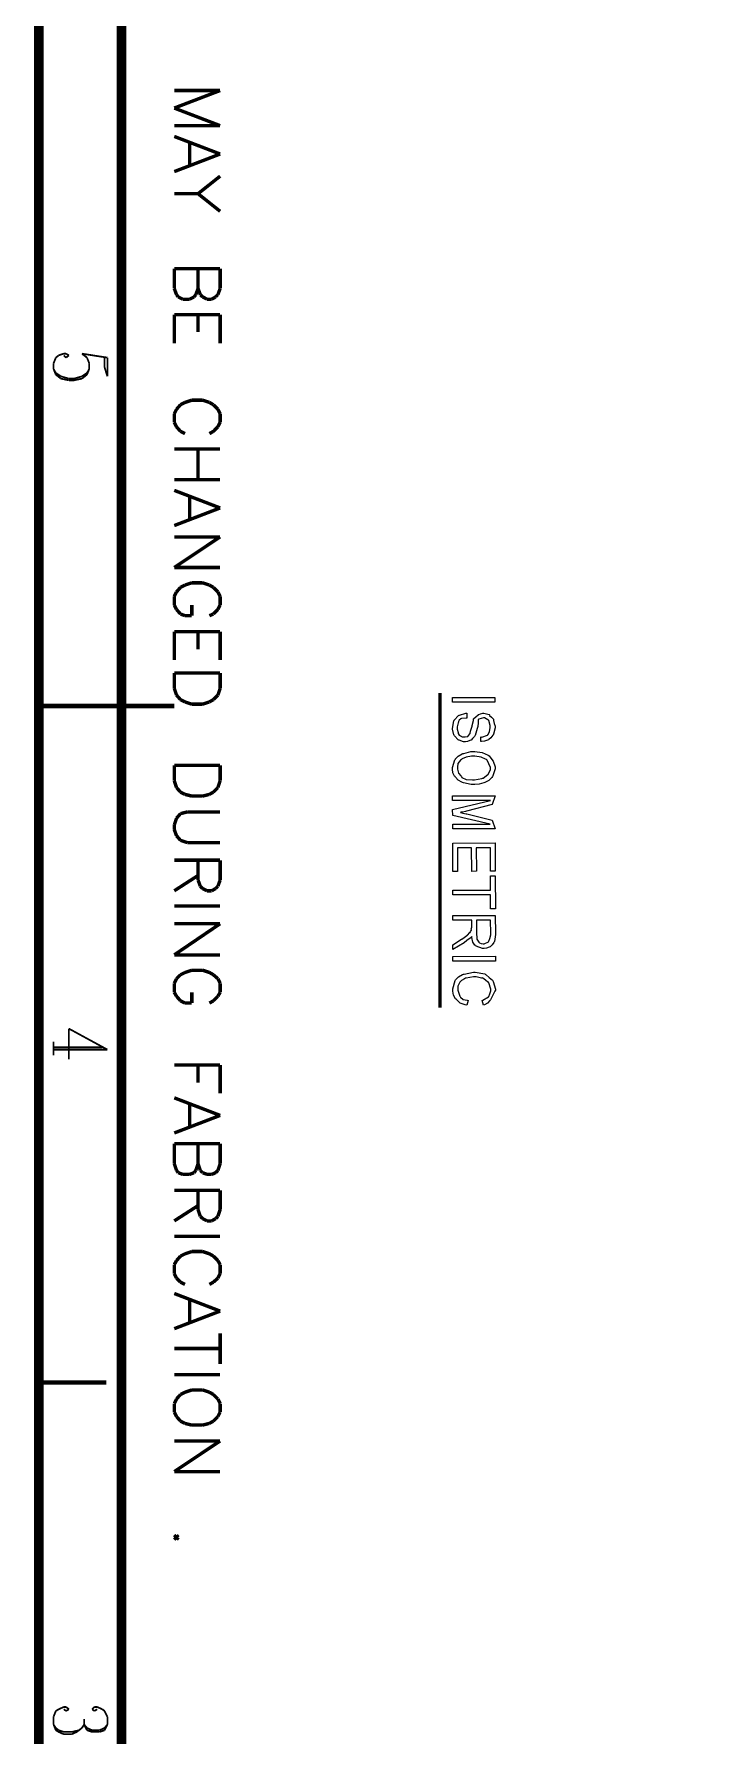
# Model space of a CAD drawing. Extents: x 0.1 to 11.6, y 0.3 to 16.2.
# Drawn here: x 0.14 to 2.09, y 5.24 to 10.24 of the extents above; entities that cross this region are included whole.
import ezdxf

# ---------------------------------------------------------------- set-up
doc = ezdxf.new("R2010")
doc.units = 0
doc.header["$MEASUREMENT"] = 0

msp = doc.modelspace()

# ---------------------------------------------------------------- linework, layer by layer
at = {"color": 0}
for points, const_width in [([(0.155003, 0.310004), (0.155003, 16.22)], 0.028333), ([(0.398329, 0.533311), (0.398329, 16.02)], 0.028333), ([(0.688314, 10.0733), (0.553331, 10.0733)], 0.01), ([(0.688314, 10.0733), (0.553331, 10.0217)], 0.01), ([(0.688314, 9.97), (0.553331, 10.0217)], 0.01), ([(0.688314, 9.97), (0.553331, 9.97)], 0.01), ([(0.688314, 9.88667), (0.553331, 9.93832)], 0.01), ([(0.598307, 9.91835), (0.598307, 9.85499)], 0.01), ([(0.688314, 9.88667), (0.553331, 9.83501)], 0.01), ([(0.688314, 9.82167), (0.623318, 9.77001)], 0.01), ([(0.623318, 9.77001), (0.553331, 9.77001)], 0.01), ([(0.688314, 9.71832), (0.623318, 9.77001)], 0.01), ([(0.688314, 9.55003), (0.553331, 9.55003)], 0.01), ([(0.553331, 9.49164), (0.553331, 9.55003)], 0.01), ([(0.623318, 9.55003), (0.623318, 9.49164)], 0.01), ([(0.688314, 9.55003), (0.688314, 9.49164)], 0.01), ([(0.560004, 9.47331), (0.553331, 9.49164)], 0.01), ([(0.564996, 9.46669), (0.560004, 9.47331)], 0.01), ([(0.578342, 9.46001), (0.564996, 9.46669)], 0.01), ([(0.598307, 9.46001), (0.578342, 9.46001)], 0.01), ([(0.611654, 9.46669), (0.598307, 9.46001)], 0.01), ([(0.616644, 9.47331), (0.611654, 9.46669)], 0.01), ([(0.623318, 9.49164), (0.616644, 9.47331)], 0.01), ([(0.629992, 9.47331), (0.623318, 9.49164)], 0.01), ([(0.636664, 9.46669), (0.629992, 9.47331)], 0.01), ([(0.650011, 9.46001), (0.636664, 9.46669)], 0.01), ([(0.663357, 9.46001), (0.650011, 9.46001)], 0.01), ([(0.675022, 9.46669), (0.663357, 9.46001)], 0.01), ([(0.68164, 9.47331), (0.675022, 9.46669)], 0.01), ([(0.688314, 9.49164), (0.68164, 9.47331)], 0.01), ([(0.688314, 9.41499), (0.553331, 9.41499)], 0.01), ([(0.553331, 9.41499), (0.553331, 9.33003)], 0.01), ([(0.623318, 9.41499), (0.623318, 9.36333)], 0.01), ([(0.688314, 9.41499), (0.688314, 9.33003)], 0.01), ([(0.213325, 9.29497), (0.228353, 9.30003)], 0.005208), ([(0.228353, 9.30003), (0.235026, 9.30003)], 0.005208), ([(0.235026, 9.30003), (0.243326, 9.29497)], 0.005208), ([(0.356663, 9.28836), (0.281685, 9.30003)], 0.005208), ([(0.281685, 9.30003), (0.296658, 9.28836)], 0.005208), ([(0.198351, 9.27165), (0.205024, 9.28836)], 0.005208), ([(0.198351, 9.25499), (0.198351, 9.27165)], 0.005208), ([(0.205024, 9.23833), (0.198351, 9.25499)], 0.005208), ([(0.205024, 9.24333), (0.198351, 9.25499)], 0.005208), ([(0.205024, 9.28836), (0.213325, 9.29497)], 0.005208), ([(0.235026, 9.28836), (0.228353, 9.29497)], 0.005208), ([(0.243326, 9.29497), (0.235026, 9.28836)], 0.005208), ([(0.296658, 9.28836), (0.303331, 9.27165)], 0.005208), ([(0.303331, 9.25499), (0.296658, 9.23833)], 0.005208), ([(0.303331, 9.25499), (0.296658, 9.24333)], 0.005208), ([(0.303331, 9.27165), (0.303331, 9.25499)], 0.005208), ([(0.348307, 9.28836), (0.348307, 9.25999)], 0.005208), ([(0.348307, 9.25999), (0.356663, 9.23335)], 0.005208), ([(0.356663, 9.28836), (0.356663, 9.23335)], 0.005208), ([(0.219997, 9.23335), (0.205024, 9.24333)], 0.005208), ([(0.219997, 9.22667), (0.205024, 9.23833)], 0.005208), ([(0.243326, 9.22667), (0.219997, 9.23335)], 0.005208), ([(0.243326, 9.22168), (0.219997, 9.22667)], 0.005208), ([(0.258356, 9.22667), (0.243326, 9.22667)], 0.005208), ([(0.258356, 9.22168), (0.243326, 9.22168)], 0.005208), ([(0.281685, 9.23335), (0.258356, 9.22667)], 0.005208), ([(0.281685, 9.22667), (0.258356, 9.22168)], 0.005208), ([(0.296658, 9.24333), (0.281685, 9.23335)], 0.005208), ([(0.296658, 9.23833), (0.281685, 9.22667)], 0.005208), ([(0.571669, 9.15001), (0.560004, 9.13667)], 0.01), ([(0.585015, 9.15668), (0.571669, 9.15001)], 0.01), ([(0.604981, 9.16336), (0.585015, 9.15668)], 0.01), ([(0.636664, 9.16336), (0.604981, 9.16336)], 0.01), ([(0.656685, 9.15668), (0.636664, 9.16336)], 0.01), ([(0.668349, 9.15001), (0.656685, 9.15668)], 0.01), ([(0.68164, 9.13667), (0.668349, 9.15001)], 0.01), ([(0.560004, 9.13667), (0.553331, 9.12332)], 0.01), ([(0.553331, 9.12332), (0.553331, 9.09831)], 0.01), ([(0.553331, 9.09831), (0.560004, 9.08501)], 0.01), ([(0.688314, 9.12332), (0.68164, 9.13667)], 0.01), ([(0.68164, 9.08501), (0.688314, 9.09831)], 0.01), ([(0.688314, 9.09831), (0.688314, 9.12332)], 0.01), ([(0.560004, 9.08501), (0.571669, 9.07167)], 0.01), ([(0.571669, 9.07167), (0.585015, 9.065)], 0.01), ([(0.656685, 9.065), (0.668349, 9.07167)], 0.01), ([(0.668349, 9.07167), (0.68164, 9.08501)], 0.01), ([(0.688314, 9.02001), (0.553331, 9.02001)], 0.01), ([(0.623318, 9.02001), (0.623318, 8.93001)], 0.01), ([(0.688314, 8.93001), (0.553331, 8.93001)], 0.01), ([(0.688314, 8.84668), (0.553331, 8.89833)], 0.01), ([(0.598307, 8.87831), (0.598307, 8.81332)], 0.01), ([(0.688314, 8.84668), (0.553331, 8.79497)], 0.01), ([(0.688314, 8.76167), (0.553331, 8.76167)], 0.01), ([(0.688314, 8.76167), (0.553331, 8.67165)], 0.01), ([(0.688314, 8.67165), (0.553331, 8.67165)], 0.01), ([(0.560004, 8.59999), (0.553331, 8.58664)], 0.01), ([(0.571669, 8.61333), (0.560004, 8.59999)], 0.01), ([(0.585015, 8.62001), (0.571669, 8.61333)], 0.01), ([(0.604981, 8.62668), (0.585015, 8.62001)], 0.01), ([(0.636664, 8.62668), (0.604981, 8.62668)], 0.01), ([(0.656685, 8.62001), (0.636664, 8.62668)], 0.01), ([(0.668349, 8.61333), (0.656685, 8.62001)], 0.01), ([(0.68164, 8.59999), (0.668349, 8.61333)], 0.01), ([(0.688314, 8.58664), (0.68164, 8.59999)], 0.01), ([(0.553331, 8.58664), (0.553331, 8.56168)], 0.01), ([(0.553331, 8.56168), (0.560004, 8.54833)], 0.01), ([(0.560004, 8.54833), (0.571669, 8.535)], 0.01), ([(0.604981, 8.56168), (0.604981, 8.53)], 0.01), ([(0.668349, 8.535), (0.68164, 8.54833)], 0.01), ([(0.68164, 8.54833), (0.688314, 8.56168)], 0.01), ([(0.688314, 8.56168), (0.688314, 8.58664)], 0.01), ([(0.571669, 8.535), (0.585015, 8.53)], 0.01), ([(0.585015, 8.53), (0.604981, 8.53)], 0.01), ([(0.656685, 8.53), (0.668349, 8.535)], 0.01), ([(0.688314, 8.48335), (0.553331, 8.48335)], 0.01), ([(0.553331, 8.48335), (0.553331, 8.40001)], 0.01), ([(0.623318, 8.48335), (0.623318, 8.43164)], 0.01), ([(0.688314, 8.48335), (0.688314, 8.40001)], 0.01), ([(0.688314, 8.36165), (0.553331, 8.36165)], 0.01), ([(0.553331, 8.31668), (0.553331, 8.36165)], 0.01), ([(0.688314, 8.36165), (0.688314, 8.31668)], 0.01), ([(0.560004, 8.29665), (0.553331, 8.31668)], 0.01), ([(0.688314, 8.31668), (0.68164, 8.29665)], 0.01), ([(1.33502, 8.30333), (1.33502, 7.37831)], 0.01), ([(0.353353, 8.26497), (0.155003, 8.26497)], 0.013333), ([(0.155003, 8.26497), (0.553331, 8.26497)], 0.013333), ([(0.571669, 8.28331), (0.560004, 8.29665)], 0.01), ([(0.585015, 8.27669), (0.571669, 8.28331)], 0.01), ([(0.604981, 8.27001), (0.585015, 8.27669)], 0.01), ([(0.636664, 8.27001), (0.604981, 8.27001)], 0.01), ([(0.656685, 8.27669), (0.636664, 8.27001)], 0.01), ([(0.668349, 8.28331), (0.656685, 8.27669)], 0.01), ([(0.68164, 8.29665), (0.668349, 8.28331)], 0.01), ([(0.688314, 8.09), (0.553331, 8.09)], 0.01), ([(0.553331, 8.04497), (0.553331, 8.09)], 0.01), ([(0.688314, 8.09), (0.688314, 8.04497)], 0.01), ([(0.560004, 8.02501), (0.553331, 8.04497)], 0.01), ([(0.571669, 8.01167), (0.560004, 8.02501)], 0.01), ([(0.585015, 8.00499), (0.571669, 8.01167)], 0.01), ([(0.604981, 8), (0.585015, 8.00499)], 0.01), ([(0.636664, 8), (0.604981, 8)], 0.01), ([(0.656685, 8.00499), (0.636664, 8)], 0.01), ([(0.668349, 8.01167), (0.656685, 8.00499)], 0.01), ([(0.68164, 8.02501), (0.668349, 8.01167)], 0.01), ([(0.688314, 8.04497), (0.68164, 8.02501)], 0.01), ([(0.571669, 7.94835), (0.560004, 7.935)], 0.01), ([(0.591689, 7.95335), (0.571669, 7.94835)], 0.01), ([(0.688314, 7.95335), (0.591689, 7.95335)], 0.01), ([(0.560004, 7.935), (0.553331, 7.91499)], 0.01), ([(0.553331, 7.91499), (0.553331, 7.90169)], 0.01), ([(0.553331, 7.90169), (0.560004, 7.88336)], 0.01), ([(0.560004, 7.88336), (0.571669, 7.87001)], 0.01), ([(0.571669, 7.87001), (0.591689, 7.86333)], 0.01), ([(0.591689, 7.86333), (0.688314, 7.86333)], 0.01), ([(0.688314, 7.81168), (0.553331, 7.81168)], 0.01), ([(0.623318, 7.75331), (0.623318, 7.81168)], 0.01), ([(0.688314, 7.81168), (0.688314, 7.75331)], 0.01), ([(0.623318, 7.76665), (0.553331, 7.72168)], 0.01), ([(0.629992, 7.73503), (0.623318, 7.75331)], 0.01), ([(0.688314, 7.75331), (0.68164, 7.73503)], 0.01), ([(0.636664, 7.72835), (0.629992, 7.73503)], 0.01), ([(0.650011, 7.72168), (0.636664, 7.72835)], 0.01), ([(0.663357, 7.72168), (0.650011, 7.72168)], 0.01), ([(0.675022, 7.72835), (0.663357, 7.72168)], 0.01), ([(0.68164, 7.73503), (0.675022, 7.72835)], 0.01), ([(0.688314, 7.67665), (0.553331, 7.67665)], 0.01), ([(0.688314, 7.625), (0.553331, 7.625)], 0.01), ([(0.688314, 7.625), (0.553331, 7.53331)], 0.01), ([(0.688314, 7.53331), (0.553331, 7.53331)], 0.01), ([(0.560004, 7.46332), (0.553331, 7.44997)], 0.01), ([(0.553331, 7.44997), (0.553331, 7.42333)], 0.01), ([(0.571669, 7.47499), (0.560004, 7.46332)], 0.01), ([(0.585015, 7.48167), (0.571669, 7.47499)], 0.01), ([(0.604981, 7.48833), (0.585015, 7.48167)], 0.01), ([(0.636664, 7.48833), (0.604981, 7.48833)], 0.01), ([(0.656685, 7.48167), (0.636664, 7.48833)], 0.01), ([(0.668349, 7.47499), (0.656685, 7.48167)], 0.01), ([(0.68164, 7.46332), (0.668349, 7.47499)], 0.01), ([(0.688314, 7.44997), (0.68164, 7.46332)], 0.01), ([(0.688314, 7.42333), (0.688314, 7.44997)], 0.01), ([(0.553331, 7.42333), (0.560004, 7.41168)], 0.01), ([(0.560004, 7.41168), (0.571669, 7.39833)], 0.01), ([(0.571669, 7.39833), (0.585015, 7.39165)], 0.01), ([(0.604981, 7.42333), (0.604981, 7.39165)], 0.01), ([(0.656685, 7.39165), (0.668349, 7.39833)], 0.01), ([(0.668349, 7.39833), (0.68164, 7.41168)], 0.01), ([(0.68164, 7.41168), (0.688314, 7.42333)], 0.01), ([(0.585015, 7.39165), (0.604981, 7.39165)], 0.01), ([(0.356663, 7.25499), (0.243326, 7.31668)], 0.005208), ([(0.243326, 7.31668), (0.243326, 7.22667)], 0.005208), ([(0.198351, 7.27832), (0.198351, 7.23833)], 0.005208), ([(0.341689, 7.26167), (0.198351, 7.26167)], 0.005208), ([(0.356663, 7.25499), (0.198351, 7.25499)], 0.005208), ([(0.688314, 7.21001), (0.553331, 7.21001)], 0.01), ([(0.623318, 7.21001), (0.623318, 7.15831)], 0.01), ([(0.688314, 7.21001), (0.688314, 7.12668)], 0.01), ([(0.688314, 7.06168), (0.553331, 7.11333)], 0.01), ([(0.688314, 7.06168), (0.553331, 7.00999)], 0.01), ([(0.598307, 7.095), (0.598307, 7.03)], 0.01), ([(0.688314, 6.97835), (0.553331, 6.97835)], 0.01), ([(0.553331, 6.91997), (0.553331, 6.97835)], 0.01), ([(0.623318, 6.97835), (0.623318, 6.91997)], 0.01), ([(0.688314, 6.97835), (0.688314, 6.91997)], 0.01), ([(0.560004, 6.90001), (0.553331, 6.91997)], 0.01), ([(0.564996, 6.89333), (0.560004, 6.90001)], 0.01), ([(0.616644, 6.90001), (0.611654, 6.89333)], 0.01), ([(0.623318, 6.91997), (0.616644, 6.90001)], 0.01), ([(0.629992, 6.90001), (0.623318, 6.91997)], 0.01), ([(0.636664, 6.89333), (0.629992, 6.90001)], 0.01), ([(0.68164, 6.90001), (0.675022, 6.89333)], 0.01), ([(0.688314, 6.91997), (0.68164, 6.90001)], 0.01), ([(0.578342, 6.88835), (0.564996, 6.89333)], 0.01), ([(0.598307, 6.88835), (0.578342, 6.88835)], 0.01), ([(0.611654, 6.89333), (0.598307, 6.88835)], 0.01), ([(0.650011, 6.88835), (0.636664, 6.89333)], 0.01), ([(0.663357, 6.88835), (0.650011, 6.88835)], 0.01), ([(0.675022, 6.89333), (0.663357, 6.88835)], 0.01), ([(0.688314, 6.84169), (0.553331, 6.84169)], 0.01), ([(0.623318, 6.79665), (0.553331, 6.75168)], 0.01), ([(0.623318, 6.785), (0.623318, 6.84169)], 0.01), ([(0.688314, 6.84169), (0.688314, 6.785)], 0.01), ([(0.629992, 6.76497), (0.623318, 6.785)], 0.01), ([(0.636664, 6.75836), (0.629992, 6.76497)], 0.01), ([(0.650011, 6.75168), (0.636664, 6.75836)], 0.01), ([(0.663357, 6.75168), (0.650011, 6.75168)], 0.01), ([(0.675022, 6.75836), (0.663357, 6.75168)], 0.01), ([(0.68164, 6.76497), (0.675022, 6.75836)], 0.01), ([(0.688314, 6.785), (0.68164, 6.76497)], 0.01), ([(0.688314, 6.70665), (0.553331, 6.70665)], 0.01), ([(0.571669, 6.64833), (0.560004, 6.63499)], 0.01), ([(0.585015, 6.655), (0.571669, 6.64833)], 0.01), ([(0.604981, 6.66168), (0.585015, 6.655)], 0.01), ([(0.636664, 6.66168), (0.604981, 6.66168)], 0.01), ([(0.656685, 6.655), (0.636664, 6.66168)], 0.01), ([(0.668349, 6.64833), (0.656685, 6.655)], 0.01), ([(0.68164, 6.63499), (0.668349, 6.64833)], 0.01), ([(0.560004, 6.63499), (0.553331, 6.62332)], 0.01), ([(0.553331, 6.62332), (0.553331, 6.59668)], 0.01), ([(0.553331, 6.59668), (0.560004, 6.58333)], 0.01), ([(0.688314, 6.62332), (0.68164, 6.63499)], 0.01), ([(0.68164, 6.58333), (0.688314, 6.59668)], 0.01), ([(0.688314, 6.59668), (0.688314, 6.62332)], 0.01), ([(0.560004, 6.58333), (0.571669, 6.57167)], 0.01), ([(0.571669, 6.57167), (0.585015, 6.565)], 0.01), ([(0.656685, 6.565), (0.668349, 6.57167)], 0.01), ([(0.668349, 6.57167), (0.68164, 6.58333)], 0.01), ([(0.688314, 6.48665), (0.553331, 6.53836)], 0.01), ([(0.598307, 6.52001), (0.598307, 6.45503)], 0.01), ([(0.688314, 6.48665), (0.553331, 6.435)], 0.01), ([(0.688314, 6.42165), (0.688314, 6.33165)], 0.01), ([(0.688314, 6.37668), (0.553331, 6.37668)], 0.01), ([(0.688314, 6.30003), (0.553331, 6.30003)], 0.01), ([(0.353353, 6.27669), (0.155003, 6.27669)], 0.013333), ([(0.585015, 6.24832), (0.571669, 6.24164)], 0.01), ([(0.604981, 6.25499), (0.585015, 6.24832)], 0.01), ([(0.636664, 6.25499), (0.604981, 6.25499)], 0.01), ([(0.656685, 6.24832), (0.636664, 6.25499)], 0.01), ([(0.668349, 6.24164), (0.656685, 6.24832)], 0.01), ([(0.560004, 6.22835), (0.553331, 6.215)], 0.01), ([(0.553331, 6.215), (0.553331, 6.19)], 0.01), ([(0.571669, 6.24164), (0.560004, 6.22835)], 0.01), ([(0.68164, 6.22835), (0.668349, 6.24164)], 0.01), ([(0.688314, 6.215), (0.68164, 6.22835)], 0.01), ([(0.688314, 6.19), (0.688314, 6.215)], 0.01), ([(0.553331, 6.19), (0.560004, 6.17665)], 0.01), ([(0.560004, 6.17665), (0.571669, 6.16336)], 0.01), ([(0.571669, 6.16336), (0.585015, 6.15668)], 0.01), ([(0.585015, 6.15668), (0.604981, 6.15169)], 0.01), ([(0.604981, 6.15169), (0.636664, 6.15169)], 0.01), ([(0.636664, 6.15169), (0.656685, 6.15668)], 0.01), ([(0.656685, 6.15668), (0.668349, 6.16336)], 0.01), ([(0.668349, 6.16336), (0.68164, 6.17665)], 0.01), ([(0.68164, 6.17665), (0.688314, 6.19)], 0.01), ([(0.688314, 6.10499), (0.553331, 6.10499)], 0.01), ([(0.688314, 6.10499), (0.553331, 6.01497)], 0.01), ([(0.688314, 6.01497), (0.553331, 6.01497)], 0.01), ([(0.560004, 5.82835), (0.553331, 5.82167)], 0.01), ([(0.553331, 5.82167), (0.560004, 5.815)], 0.01), ([(0.564996, 5.82167), (0.560004, 5.82835)], 0.01), ([(0.560004, 5.815), (0.564996, 5.82167)], 0.01), ([(0.198351, 5.29497), (0.205024, 5.31168)], 0.005208), ([(0.205024, 5.31168), (0.213325, 5.31668)], 0.005208), ([(0.213325, 5.31668), (0.228353, 5.32335)], 0.005208), ([(0.228353, 5.32335), (0.235026, 5.32335)], 0.005208), ([(0.235026, 5.31168), (0.228353, 5.31668)], 0.005208), ([(0.235026, 5.32335), (0.243326, 5.31668)], 0.005208), ([(0.243326, 5.31668), (0.235026, 5.31168)], 0.005208), ([(0.311686, 5.31668), (0.31836, 5.32335)], 0.005208), ([(0.31836, 5.31168), (0.311686, 5.31668)], 0.005208), ([(0.31836, 5.32335), (0.32666, 5.32335)], 0.005208), ([(0.32666, 5.31668), (0.31836, 5.31168)], 0.005208), ([(0.32666, 5.32335), (0.341689, 5.31668)], 0.005208), ([(0.341689, 5.31668), (0.348307, 5.31168)], 0.005208), ([(0.348307, 5.31168), (0.356663, 5.29497)], 0.005208), ([(0.198351, 5.27165), (0.198351, 5.29497)], 0.005208), ([(0.205024, 5.25499), (0.198351, 5.27165)], 0.005208), ([(0.205024, 5.26167), (0.198351, 5.27165)], 0.005208), ([(0.213325, 5.25499), (0.205024, 5.26167)], 0.005208), ([(0.213325, 5.25), (0.205024, 5.25499)], 0.005208), ([(0.228353, 5.25), (0.213325, 5.25499)], 0.005208), ([(0.228353, 5.24333), (0.213325, 5.25)], 0.005208), ([(0.251682, 5.25), (0.228353, 5.25)], 0.005208), ([(0.273329, 5.25499), (0.251682, 5.25)], 0.005208), ([(0.266656, 5.25), (0.251682, 5.24333)], 0.005208), ([(0.281685, 5.26167), (0.266656, 5.25)], 0.005208), ([(0.288357, 5.27165), (0.281685, 5.26167)], 0.005208), ([(0.288357, 5.27165), (0.288357, 5.28836)], 0.005208), ([(0.296658, 5.25499), (0.288357, 5.27165)], 0.005208), ([(0.296658, 5.26167), (0.288357, 5.27165)], 0.005208), ([(0.311686, 5.25499), (0.296658, 5.26167)], 0.005208), ([(0.311686, 5.25), (0.296658, 5.25499)], 0.005208), ([(0.333333, 5.25499), (0.311686, 5.25499)], 0.005208), ([(0.333333, 5.25), (0.311686, 5.25)], 0.005208), ([(0.348307, 5.26167), (0.333333, 5.25499)], 0.005208), ([(0.348307, 5.25499), (0.333333, 5.25)], 0.005208), ([(0.356663, 5.27165), (0.348307, 5.25499)], 0.005208), ([(0.356663, 5.27165), (0.348307, 5.26167)], 0.005208), ([(0.356663, 5.29497), (0.356663, 5.27165)], 0.005208), ([(0.251682, 5.24333), (0.228353, 5.24333)], 0.005208)]:
    msp.add_lwpolyline(points, dxfattribs=dict(at, const_width=const_width))
at = {"color": 0, "const_width": 0.005208}
msp.add_lwpolyline([(0.155003, 16.22), (11.57, 16.22), (11.57, 0.310004), (0.155003, 0.310004), (0.155003, 16.22)], close=True, dxfattribs=at)
at = {"color": 0}
for points in [[(1.37164, 8.28939), (1.49664, 8.28961), (1.49664, 8.27572), (1.37164, 8.2755), (1.37164, 8.28939)], [(1.41336, 8.24322), (1.41336, 8.22933), (1.41183, 8.22922), (1.39936, 8.22792), (1.39839, 8.22781), (1.3966, 8.22683), (1.3916, 8.22325), (1.3896, 8.21892), (1.38906, 8.21739), (1.38818, 8.21565), (1.38558, 8.20329), (1.38558, 8.19917), (1.38558, 8.19694), (1.38797, 8.18647), (1.3884, 8.18549), (1.38856, 8.18381), (1.39133, 8.17899), (1.39518, 8.17731), (1.396, 8.17681), (1.39594, 8.17626), (1.39963, 8.17415), (1.40468, 8.17378), (1.40642, 8.17378), (1.4089, 8.17378), (1.41569, 8.17507), (1.41639, 8.17529), (1.41683, 8.17546), (1.42307, 8.183), (1.42356, 8.18419), (1.42356, 8.18419), (1.42469, 8.19037), (1.42876, 8.20231), (1.42942, 8.20503), (1.42985, 8.20742), (1.43332, 8.22239), (1.43332, 8.22737), (1.43414, 8.22775), (1.44021, 8.23307), (1.44694, 8.23887), (1.44808, 8.23953), (1.44863, 8.23936), (1.45437, 8.24121), (1.46104, 8.24343), (1.46326, 8.24343), (1.46408, 8.24343), (1.47906, 8.23947), (1.48042, 8.23867), (1.48079, 8.23708), (1.486, 8.23144), (1.49186, 8.22592), (1.49257, 8.22433), (1.4924, 8.222), (1.49442, 8.21317), (1.49669, 8.20562), (1.49669, 8.20307), (1.49669, 8.20085), (1.49274, 8.18235), (1.49192, 8.18072), (1.49029, 8.17854), (1.48454, 8.17128), (1.47879, 8.16661), (1.47715, 8.16575), (1.47488, 8.16439), (1.46588, 8.16103), (1.45731, 8.16021), (1.45524, 8.1601), (1.45524, 8.17399), (1.45747, 8.17361), (1.47467, 8.1791), (1.47586, 8.1805), (1.47646, 8.18138), (1.48025, 8.18946), (1.48281, 8.20036), (1.48281, 8.20264), (1.48281, 8.20779), (1.47825, 8.22217), (1.47738, 8.22325), (1.47581, 8.22368), (1.47049, 8.22706), (1.46604, 8.22954), (1.46457, 8.22954), (1.46268, 8.22954), (1.44883, 8.22575), (1.447, 8.22499), (1.44694, 8.22347), (1.4471, 8.21571), (1.44596, 8.20469), (1.44526, 8.20156), (1.44417, 8.1984), (1.43821, 8.17779), (1.43767, 8.17681), (1.43593, 8.17513), (1.43072, 8.16894), (1.42649, 8.16471), (1.42529, 8.16401), (1.42307, 8.16297), (1.41581, 8.16043), (1.41004, 8.15989), (1.40815, 8.15989), (1.4036, 8.15989), (1.39133, 8.1639), (1.38992, 8.16465), (1.38813, 8.1651), (1.37744, 8.17703), (1.37668, 8.17854), (1.37543, 8.17964), (1.37169, 8.19667), (1.37169, 8.19851), (1.37169, 8.19851), (1.37565, 8.22081), (1.37647, 8.22239), (1.3769, 8.22342), (1.3896, 8.23665), (1.39122, 8.23757), (1.39236, 8.23779), (1.41129, 8.24322), (1.41336, 8.24322)], [(1.43283, 8.13103), (1.43733, 8.13108), (1.45882, 8.12787), (1.47689, 8.12007), (1.47971, 8.11778), (1.48167, 8.11546), (1.49126, 8.10211), (1.49701, 8.08621), (1.49707, 8.08262), (1.49701, 8.07969), (1.49035, 8.05914), (1.48904, 8.05724), (1.48719, 8.05458), (1.47868, 8.04617), (1.46907, 8.04107), (1.46669, 8.0401), (1.46337, 8.03857), (1.45008, 8.03472), (1.43739, 8.03386), (1.43435, 8.03381), (1.42611, 8.03381), (1.40375, 8.03907), (1.40136, 8.0401), (1.39882, 8.04064), (1.38845, 8.04693), (1.3807, 8.05599), (1.37945, 8.05789), (1.37755, 8.05892), (1.37294, 8.06842), (1.37207, 8.07894), (1.37207, 8.08242), (1.37202, 8.08425), (1.37869, 8.10618), (1.3801, 8.10801), (1.38075, 8.10954), (1.38873, 8.1174), (1.40007, 8.12418), (1.40246, 8.12517), (1.40457, 8.12549), (1.42572, 8.13103), (1.43283, 8.13103)], [(1.43261, 8.11714), (1.42751, 8.11714), (1.41233, 8.11469), (1.40018, 8.109), (1.39811, 8.10736), (1.39501, 8.10536), (1.38732, 8.09565), (1.38591, 8.0849), (1.38596, 8.08242), (1.38591, 8.07932), (1.38906, 8.06776), (1.39643, 8.05908), (1.39854, 8.05746), (1.39958, 8.05501), (1.41233, 8.04899), (1.43067, 8.0479), (1.43457, 8.0479), (1.43636, 8.0479), (1.45811, 8.05154), (1.45996, 8.05225), (1.46138, 8.05257), (1.47607, 8.0631), (1.47711, 8.0644), (1.47743, 8.06554), (1.48318, 8.07824), (1.48318, 8.08242), (1.48313, 8.08425), (1.47319, 8.10542), (1.47125, 8.10715), (1.46913, 8.10856), (1.45551, 8.11431), (1.43713, 8.11718), (1.43261, 8.11714)], [(1.37207, 8.00071), (1.49707, 8.00092), (1.48796, 7.97575), (1.41265, 7.956), (1.40978, 7.95481), (1.40067, 7.95242), (1.396, 7.95231), (1.39507, 7.9521), (1.3954, 7.95133), (1.40192, 7.94954), (1.41206, 7.94829), (1.41417, 7.94775), (1.48817, 7.92888), (1.49729, 7.90369), (1.37229, 7.90349), (1.37229, 7.91738), (1.48232, 7.91758), (1.37229, 7.94342), (1.37207, 7.96035), (1.48318, 7.98703), (1.37207, 7.98682), (1.37207, 8.00071)], [(1.37229, 7.86208), (1.49729, 7.86231), (1.4975, 7.77897), (1.48361, 7.77897), (1.4834, 7.84842), (1.44174, 7.84842), (1.44194, 7.77897), (1.42806, 7.77875), (1.42785, 7.84819), (1.38618, 7.84819), (1.38639, 7.77875), (1.3725, 7.77875), (1.37229, 7.86208)], [(1.37245, 7.72379), (1.48356, 7.72401), (1.48356, 7.76568), (1.49744, 7.76568), (1.49767, 7.66846), (1.48378, 7.66846), (1.48356, 7.71013), (1.37245, 7.7099), (1.37245, 7.72379)], [(1.37261, 7.64931), (1.49761, 7.64953), (1.49783, 7.59679), (1.49778, 7.59375), (1.4949, 7.57286), (1.49436, 7.5714), (1.49289, 7.5695), (1.48822, 7.56293), (1.48361, 7.55838), (1.48221, 7.55751), (1.47971, 7.55621), (1.47151, 7.55296), (1.46517, 7.55231), (1.46311, 7.55231), (1.46024, 7.55231), (1.44162, 7.55935), (1.44011, 7.56076), (1.43756, 7.56147), (1.4311, 7.57058), (1.42882, 7.58425), (1.42839, 7.58724), (1.42768, 7.58583), (1.42139, 7.58051), (1.42079, 7.58008), (1.41889, 7.57921), (1.40713, 7.56999), (1.40603, 7.56901), (1.37283, 7.54904), (1.37283, 7.56272), (1.39822, 7.57921), (1.39908, 7.57932), (1.40642, 7.58415), (1.41396, 7.59039), (1.41493, 7.59115), (1.41585, 7.59099), (1.42296, 7.59879), (1.42339, 7.59939), (1.42333, 7.59944), (1.42464, 7.60249), (1.42731, 7.60633), (1.42751, 7.60699), (1.42751, 7.60699), (1.42632, 7.6091), (1.42817, 7.61453), (1.42817, 7.61632), (1.42817, 7.63542), (1.37261, 7.63542), (1.37261, 7.64931)], [(1.44206, 7.63564), (1.44228, 7.60004), (1.44222, 7.59765), (1.44282, 7.58262), (1.44293, 7.58138), (1.44293, 7.58003), (1.44933, 7.57075), (1.45051, 7.5701), (1.45096, 7.56912), (1.45617, 7.56668), (1.46169, 7.56619), (1.46354, 7.56619), (1.46436, 7.56619), (1.47711, 7.57215), (1.47808, 7.57335), (1.47835, 7.57394), (1.48139, 7.58176), (1.48394, 7.59256), (1.48394, 7.59614), (1.48372, 7.63564), (1.44206, 7.63564)], [(1.37277, 7.52892), (1.49778, 7.52914), (1.49778, 7.51525), (1.37277, 7.51503), (1.37277, 7.52892)], [(1.41754, 7.39936), (1.41362, 7.38547), (1.40924, 7.38624), (1.39453, 7.39193), (1.3852, 7.40001), (1.38346, 7.40196), (1.38081, 7.40375), (1.37429, 7.41493), (1.37305, 7.42703), (1.37305, 7.43104), (1.37299, 7.43371), (1.37934, 7.45806), (1.38064, 7.4599), (1.38129, 7.46137), (1.38938, 7.46907), (1.40115, 7.47586), (1.40364, 7.47683), (1.40593, 7.47715), (1.43326, 7.4829), (1.43619, 7.48292), (1.43869, 7.48292), (1.46679, 7.47732), (1.46918, 7.47618), (1.47043, 7.47444), (1.47988, 7.46712), (1.48926, 7.45915), (1.49046, 7.45708), (1.4911, 7.45486), (1.49799, 7.43246), (1.49804, 7.42996), (1.49625, 7.42697), (1.48415, 7.40369), (1.48351, 7.40175), (1.48167, 7.39963), (1.4745, 7.39171), (1.46544, 7.38644), (1.46268, 7.38568), (1.45899, 7.39958), (1.46094, 7.40028), (1.47711, 7.41004), (1.47808, 7.41129), (1.4784, 7.41157), (1.48161, 7.41846), (1.48415, 7.42757), (1.48415, 7.43061), (1.4841, 7.43256), (1.47831, 7.45144), (1.47721, 7.45296), (1.47553, 7.45344), (1.46858, 7.4591), (1.46126, 7.46496), (1.45942, 7.46556), (1.45725, 7.46528), (1.44162, 7.46901), (1.43642, 7.46903), (1.43317, 7.46897), (1.4114, 7.46539), (1.4095, 7.46468), (1.40685, 7.46317), (1.39833, 7.45806), (1.39328, 7.45313), (1.39236, 7.45167), (1.39094, 7.44933), (1.38742, 7.44108), (1.38688, 7.43408), (1.38694, 7.43235), (1.38688, 7.42985), (1.39322, 7.41254), (1.39453, 7.41108), (1.39518, 7.40869), (1.40315, 7.4024), (1.41499, 7.3999), (1.41754, 7.39936)]]:
    msp.add_lwpolyline(points, close=True, dxfattribs=at)

doc.saveas('drawing.dxf')
